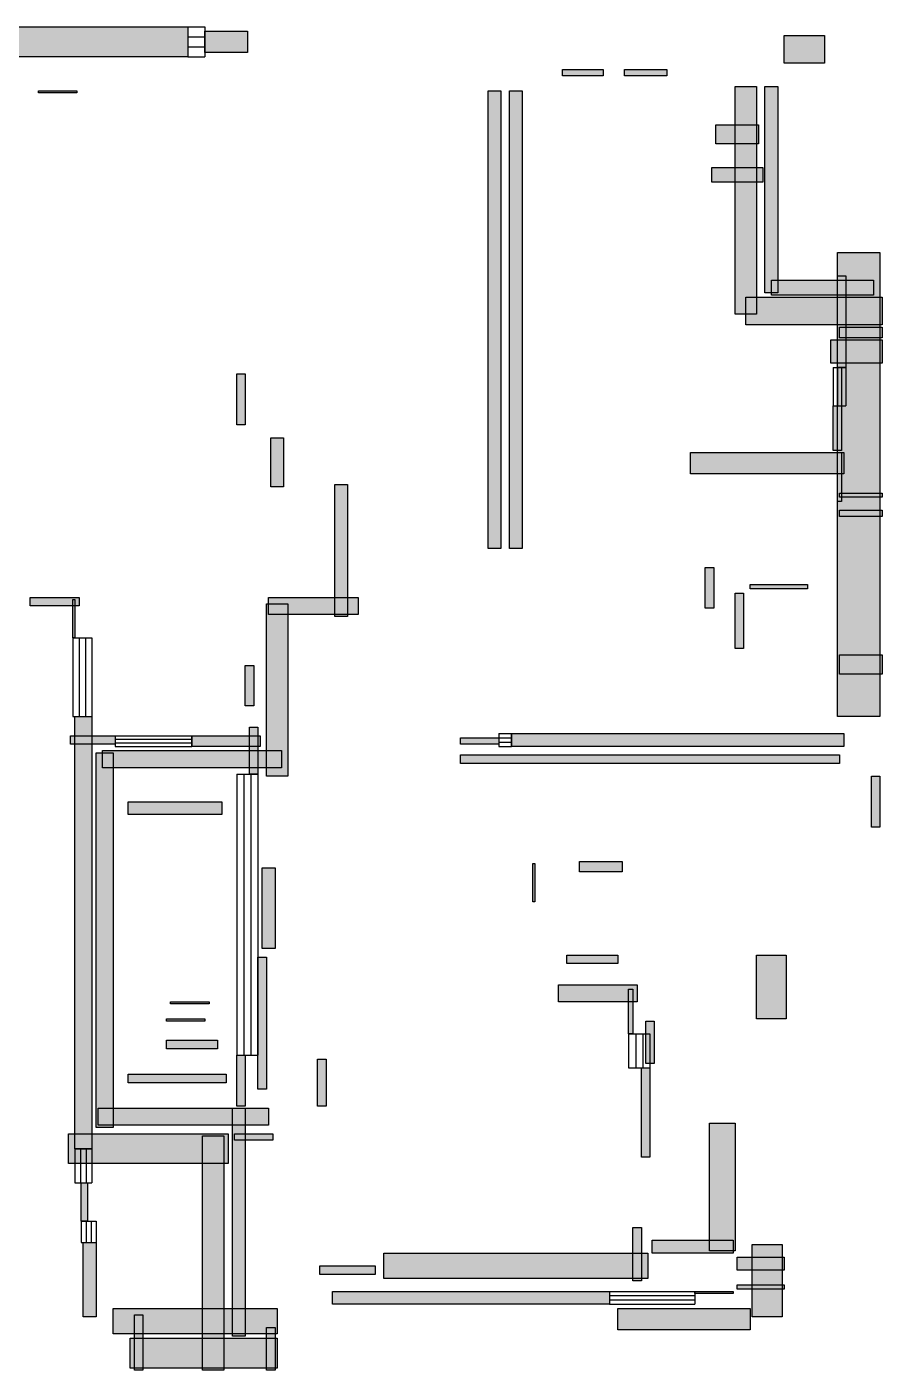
# Model space of a CAD drawing. Header units: millimetres. Extents: x 370 to 9821, y 141 to 8386.
# Drawn here: x 6288 to 9821, y 2834 to 8386 of the extents above; entities that cross this region are included whole.
import ezdxf

# ---------------------------------------------------------------- set-up
doc = ezdxf.new("R2010")
doc.units = ezdxf.units.MM
doc.layers.add('WALL', color=7, linetype='Continuous')
doc.layers.add('WINDOW', color=5, linetype='Continuous')

msp = doc.modelspace()

# ---------------------------------------------------------------- hatches: boundary and pattern name
at = {"layer": 'WALL'}
h = msp.add_hatch(color=256, dxfattribs=at)
h.dxf.hatch_style = 1
h.paths.add_polyline_path([(3898.4, 8386.4), (6952, 8386.4), (6952, 8263.2), (3898.4, 8263.2)])
h = msp.add_hatch(color=256, dxfattribs=at)
h.dxf.hatch_style = 1
h.paths.add_polyline_path([(7022.4, 8368.8), (7198.4, 8368.8), (7198.4, 8280.8), (7022.4, 8280.8)])
h = msp.add_hatch(color=256, dxfattribs=at)
h.dxf.hatch_style = 1
h.paths.add_polyline_path([(9416, 8351.2), (9583.2, 8351.2), (9583.2, 8236.8), (9416, 8236.8)])
h = msp.add_hatch(color=256, dxfattribs=at)
h.dxf.hatch_style = 1
h.paths.add_polyline_path([(8500.8, 8210.4), (8668, 8210.4), (8668, 8184), (8500.8, 8184)])
h = msp.add_hatch(color=256, dxfattribs=at)
h.dxf.hatch_style = 1
h.paths.add_polyline_path([(8756, 8210.4), (8932, 8210.4), (8932, 8184), (8756, 8184)])
h = msp.add_hatch(color=256, dxfattribs=at)
h.dxf.hatch_style = 1
h.paths.add_polyline_path([(6336, 8122.4), (6494.4, 8122.4), (6494.4, 8113.6), (6336, 8113.6)])
h = msp.add_hatch(color=256, dxfattribs=at)
h.dxf.hatch_style = 1
h.paths.add_polyline_path([(8192.8, 8122.4), (8245.6, 8122.4), (8245.6, 6230.4), (8192.8, 6230.4)])
h = msp.add_hatch(color=256, dxfattribs=at)
h.dxf.hatch_style = 1
h.paths.add_polyline_path([(8280.8, 8122.4), (8333.6, 8122.4), (8333.6, 6230.4), (8280.8, 6230.4)])
h = msp.add_hatch(color=256, dxfattribs=at)
h.dxf.hatch_style = 1
h.paths.add_polyline_path([(9213.6, 8140), (9301.6, 8140), (9301.6, 7198.4), (9213.6, 7198.4)])
h = msp.add_hatch(color=256, dxfattribs=at)
h.dxf.hatch_style = 1
h.paths.add_polyline_path([(9336.8, 8140), (9389.6, 8140), (9389.6, 7286.4), (9336.8, 7286.4)])
h = msp.add_hatch(color=256, dxfattribs=at)
h.dxf.hatch_style = 1
h.paths.add_polyline_path([(9134.4, 7981.6), (9310.4, 7981.6), (9310.4, 7902.4), (9134.4, 7902.4)])
h = msp.add_hatch(color=256, dxfattribs=at)
h.dxf.hatch_style = 1
h.paths.add_polyline_path([(9116.8, 7805.6), (9328, 7805.6), (9328, 7744), (9116.8, 7744)])
h = msp.add_hatch(color=256, dxfattribs=at)
h.dxf.hatch_style = 1
h.paths.add_polyline_path([(9636, 7453.6), (9812, 7453.6), (9812, 5535.2), (9636, 5535.2)])
h = msp.add_hatch(color=256, dxfattribs=at)
h.dxf.hatch_style = 1
h.paths.add_polyline_path([(9363.2, 7339.2), (9785.6, 7339.2), (9785.6, 7277.6), (9363.2, 7277.6)])
h = msp.add_hatch(color=256, dxfattribs=at)
h.dxf.hatch_style = 1
h.paths.add_polyline_path([(9636, 7356.8), (9671.2, 7356.8), (9671.2, 6978.4), (9636, 6978.4)])
h = msp.add_hatch(color=256, dxfattribs=at)
h.dxf.hatch_style = 1
h.paths.add_polyline_path([(9257.6, 7268.8), (9820.8, 7268.8), (9820.8, 7154.4), (9257.6, 7154.4)])
h = msp.add_hatch(color=256, dxfattribs=at)
h.dxf.hatch_style = 1
h.paths.add_polyline_path([(9644.8, 7145.6), (9820.8, 7145.6), (9820.8, 7101.6), (9644.8, 7101.6)])
h = msp.add_hatch(color=256, dxfattribs=at)
h.dxf.hatch_style = 1
h.paths.add_polyline_path([(9609.6, 7092.8), (9820.8, 7092.8), (9820.8, 6996), (9609.6, 6996)])
h = msp.add_hatch(color=256, dxfattribs=at)
h.dxf.hatch_style = 1
h.paths.add_polyline_path([(7154.4, 6952), (7189.6, 6952), (7189.6, 6740.8), (7154.4, 6740.8)])
h = msp.add_hatch(color=256, dxfattribs=at)
h.dxf.hatch_style = 1
h.paths.add_polyline_path([(9618.4, 6820), (9653.6, 6820), (9653.6, 6635.2), (9618.4, 6635.2)])
h = msp.add_hatch(color=256, dxfattribs=at)
h.dxf.hatch_style = 1
h.paths.add_polyline_path([(7295.2, 6688), (7348, 6688), (7348, 6485.6), (7295.2, 6485.6)])
h = msp.add_hatch(color=256, dxfattribs=at)
h.dxf.hatch_style = 1
h.paths.add_polyline_path([(9028.8, 6626.4), (9662.4, 6626.4), (9662.4, 6538.4), (9028.8, 6538.4)])
h = msp.add_hatch(color=256, dxfattribs=at)
h.dxf.hatch_style = 1
h.paths.add_polyline_path([(9636, 6626.4), (9653.6, 6626.4), (9653.6, 6424), (9636, 6424)])
h = msp.add_hatch(color=256, dxfattribs=at)
h.dxf.hatch_style = 1
h.paths.add_polyline_path([(7559.2, 6494.4), (7612, 6494.4), (7612, 5948.8), (7559.2, 5948.8)])
h = msp.add_hatch(color=256, dxfattribs=at)
h.dxf.hatch_style = 1
h.paths.add_polyline_path([(9644.8, 6459.2), (9820.8, 6459.2), (9820.8, 6441.6), (9644.8, 6441.6)])
h = msp.add_hatch(color=256, dxfattribs=at)
h.dxf.hatch_style = 1
h.paths.add_polyline_path([(9644.8, 6388.8), (9820.8, 6388.8), (9820.8, 6362.4), (9644.8, 6362.4)])
h = msp.add_hatch(color=256, dxfattribs=at)
h.dxf.hatch_style = 1
h.paths.add_polyline_path([(9090.4, 6151.2), (9125.6, 6151.2), (9125.6, 5984), (9090.4, 5984)])
h = msp.add_hatch(color=256, dxfattribs=at)
h.dxf.hatch_style = 1
h.paths.add_polyline_path([(9275.2, 6080.8), (9512.8, 6080.8), (9512.8, 6063.2), (9275.2, 6063.2)])
h = msp.add_hatch(color=256, dxfattribs=at)
h.dxf.hatch_style = 1
h.paths.add_polyline_path([(6300.8, 6028), (6503.2, 6028), (6503.2, 5992.8), (6300.8, 5992.8)])
h = msp.add_hatch(color=256, dxfattribs=at)
h.dxf.hatch_style = 1
h.paths.add_polyline_path([(6476.8, 6019.2), (6485.6, 6019.2), (6485.6, 5860.8), (6476.8, 5860.8)])
h = msp.add_hatch(color=256, dxfattribs=at)
h.dxf.hatch_style = 1
h.paths.add_polyline_path([(7277.6, 6001.6), (7365.6, 6001.6), (7365.6, 5288.8), (7277.6, 5288.8)])
h = msp.add_hatch(color=256, dxfattribs=at)
h.dxf.hatch_style = 1
h.paths.add_polyline_path([(7286.4, 6028), (7656, 6028), (7656, 5957.6), (7286.4, 5957.6)])
h = msp.add_hatch(color=256, dxfattribs=at)
h.dxf.hatch_style = 1
h.paths.add_polyline_path([(9213.6, 6045.6), (9248.8, 6045.6), (9248.8, 5816.8), (9213.6, 5816.8)])
h = msp.add_hatch(color=256, dxfattribs=at)
h.dxf.hatch_style = 1
h.paths.add_polyline_path([(9644.8, 5790.4), (9820.8, 5790.4), (9820.8, 5711.2), (9644.8, 5711.2)])
h = msp.add_hatch(color=256, dxfattribs=at)
h.dxf.hatch_style = 1
h.paths.add_polyline_path([(7189.6, 5746.4), (7224.8, 5746.4), (7224.8, 5579.2), (7189.6, 5579.2)])
h = msp.add_hatch(color=256, dxfattribs=at)
h.dxf.hatch_style = 1
h.paths.add_polyline_path([(6485.6, 5535.2), (6556, 5535.2), (6556, 3748.8), (6485.6, 3748.8)])
h = msp.add_hatch(color=256, dxfattribs=at)
h.dxf.hatch_style = 1
h.paths.add_polyline_path([(6468, 5456), (6652.8, 5456), (6652.8, 5420.8), (6468, 5420.8)])
h = msp.add_hatch(color=256, dxfattribs=at)
h.dxf.hatch_style = 1
h.paths.add_polyline_path([(6969.6, 5456), (7251.2, 5456), (7251.2, 5412), (6969.6, 5412)])
h = msp.add_hatch(color=256, dxfattribs=at)
h.dxf.hatch_style = 1
h.paths.add_polyline_path([(7207.2, 5491.2), (7242.4, 5491.2), (7242.4, 5297.6), (7207.2, 5297.6)])
h = msp.add_hatch(color=256, dxfattribs=at)
h.dxf.hatch_style = 1
h.paths.add_polyline_path([(8078.4, 5447.2), (8236.8, 5447.2), (8236.8, 5420.8), (8078.4, 5420.8)])
h = msp.add_hatch(color=256, dxfattribs=at)
h.dxf.hatch_style = 1
h.paths.add_polyline_path([(8289.6, 5464.8), (9662.4, 5464.8), (9662.4, 5412), (8289.6, 5412)])
h = msp.add_hatch(color=256, dxfattribs=at)
h.dxf.hatch_style = 1
h.paths.add_polyline_path([(6600, 5394.4), (7339.2, 5394.4), (7339.2, 5324), (6600, 5324)])
h = msp.add_hatch(color=256, dxfattribs=at)
h.dxf.hatch_style = 1
h.paths.add_polyline_path([(6573.6, 5385.6), (6644, 5385.6), (6644, 3836.8), (6573.6, 3836.8)])
h = msp.add_hatch(color=256, dxfattribs=at)
h.dxf.hatch_style = 1
h.paths.add_polyline_path([(8078.4, 5376.8), (9644.8, 5376.8), (9644.8, 5341.6), (8078.4, 5341.6)])
h = msp.add_hatch(color=256, dxfattribs=at)
h.dxf.hatch_style = 1
h.paths.add_polyline_path([(9776.8, 5288.8), (9812, 5288.8), (9812, 5077.6), (9776.8, 5077.6)])
h = msp.add_hatch(color=256, dxfattribs=at)
h.dxf.hatch_style = 1
h.paths.add_polyline_path([(6705.6, 5183.2), (7092.8, 5183.2), (7092.8, 5130.4), (6705.6, 5130.4)])
h = msp.add_hatch(color=256, dxfattribs=at)
h.dxf.hatch_style = 1
h.paths.add_polyline_path([(7260, 4910.4), (7312.8, 4910.4), (7312.8, 4576), (7260, 4576)])
h = msp.add_hatch(color=256, dxfattribs=at)
h.dxf.hatch_style = 1
h.paths.add_polyline_path([(8377.6, 4928), (8386.4, 4928), (8386.4, 4769.6), (8377.6, 4769.6)])
h = msp.add_hatch(color=256, dxfattribs=at)
h.dxf.hatch_style = 1
h.paths.add_polyline_path([(8571.2, 4936.8), (8747.2, 4936.8), (8747.2, 4892.8), (8571.2, 4892.8)])
h = msp.add_hatch(color=256, dxfattribs=at)
h.dxf.hatch_style = 1
h.paths.add_polyline_path([(7242.4, 4540.8), (7277.6, 4540.8), (7277.6, 3995.2), (7242.4, 3995.2)])
h = msp.add_hatch(color=256, dxfattribs=at)
h.dxf.hatch_style = 1
h.paths.add_polyline_path([(8518.4, 4549.6), (8729.6, 4549.6), (8729.6, 4514.4), (8518.4, 4514.4)])
h = msp.add_hatch(color=256, dxfattribs=at)
h.dxf.hatch_style = 1
h.paths.add_polyline_path([(9301.6, 4549.6), (9424.8, 4549.6), (9424.8, 4285.6), (9301.6, 4285.6)])
h = msp.add_hatch(color=256, dxfattribs=at)
h.dxf.hatch_style = 1
h.paths.add_polyline_path([(8483.2, 4426.4), (8808.8, 4426.4), (8808.8, 4356), (8483.2, 4356)])
h = msp.add_hatch(color=256, dxfattribs=at)
h.dxf.hatch_style = 1
h.paths.add_polyline_path([(8773.6, 4408.8), (8791.2, 4408.8), (8791.2, 4224), (8773.6, 4224)])
h = msp.add_hatch(color=256, dxfattribs=at)
h.dxf.hatch_style = 1
h.paths.add_polyline_path([(6881.6, 4356), (7040, 4356), (7040, 4347.2), (6881.6, 4347.2)])
h = msp.add_hatch(color=256, dxfattribs=at)
h.dxf.hatch_style = 1
h.paths.add_polyline_path([(6864, 4285.6), (7022.4, 4285.6), (7022.4, 4276.8), (6864, 4276.8)])
h = msp.add_hatch(color=256, dxfattribs=at)
h.dxf.hatch_style = 1
h.paths.add_polyline_path([(8844, 4276.8), (8879.2, 4276.8), (8879.2, 4100.8), (8844, 4100.8)])
h = msp.add_hatch(color=256, dxfattribs=at)
h.dxf.hatch_style = 1
h.paths.add_polyline_path([(6864, 4197.6), (7075.2, 4197.6), (7075.2, 4162.4), (6864, 4162.4)])
h = msp.add_hatch(color=256, dxfattribs=at)
h.dxf.hatch_style = 1
h.paths.add_polyline_path([(7154.4, 4136), (7189.6, 4136), (7189.6, 3924.8), (7154.4, 3924.8)])
h = msp.add_hatch(color=256, dxfattribs=at)
h.dxf.hatch_style = 1
h.paths.add_polyline_path([(7488.8, 4118.4), (7524, 4118.4), (7524, 3924.8), (7488.8, 3924.8)])
h = msp.add_hatch(color=256, dxfattribs=at)
h.dxf.hatch_style = 1
h.paths.add_polyline_path([(6705.6, 4056.8), (7110.4, 4056.8), (7110.4, 4021.6), (6705.6, 4021.6)])
h = msp.add_hatch(color=256, dxfattribs=at)
h.dxf.hatch_style = 1
h.paths.add_polyline_path([(8826.4, 4083.2), (8861.6, 4083.2), (8861.6, 3713.6), (8826.4, 3713.6)])
h = msp.add_hatch(color=256, dxfattribs=at)
h.dxf.hatch_style = 1
h.paths.add_polyline_path([(6582.4, 3916), (7286.4, 3916), (7286.4, 3845.6), (6582.4, 3845.6)])
h = msp.add_hatch(color=256, dxfattribs=at)
h.dxf.hatch_style = 1
h.paths.add_polyline_path([(7136.8, 3916), (7189.6, 3916), (7189.6, 2974.4), (7136.8, 2974.4)])
h = msp.add_hatch(color=256, dxfattribs=at)
h.dxf.hatch_style = 1
h.paths.add_polyline_path([(9108, 3854.4), (9213.6, 3854.4), (9213.6, 3326.4), (9108, 3326.4)])
h = msp.add_hatch(color=256, dxfattribs=at)
h.dxf.hatch_style = 1
h.paths.add_polyline_path([(6459.2, 3810.4), (7119.2, 3810.4), (7119.2, 3687.2), (6459.2, 3687.2)])
h = msp.add_hatch(color=256, dxfattribs=at)
h.dxf.hatch_style = 1
h.paths.add_polyline_path([(7013.6, 3801.6), (7101.6, 3801.6), (7101.6, 2833.6), (7013.6, 2833.6)])
h = msp.add_hatch(color=256, dxfattribs=at)
h.dxf.hatch_style = 1
h.paths.add_polyline_path([(7145.6, 3810.4), (7304, 3810.4), (7304, 3784), (7145.6, 3784)])
h = msp.add_hatch(color=256, dxfattribs=at)
h.dxf.hatch_style = 1
h.paths.add_polyline_path([(6512, 3608), (6538.4, 3608), (6538.4, 3449.6), (6512, 3449.6)])
h = msp.add_hatch(color=256, dxfattribs=at)
h.dxf.hatch_style = 1
h.paths.add_polyline_path([(8791.2, 3423.2), (8826.4, 3423.2), (8826.4, 3203.2), (8791.2, 3203.2)])
h = msp.add_hatch(color=256, dxfattribs=at)
h.dxf.hatch_style = 1
h.paths.add_polyline_path([(6520.8, 3361.6), (6573.6, 3361.6), (6573.6, 3053.6), (6520.8, 3053.6)])
h = msp.add_hatch(color=256, dxfattribs=at)
h.dxf.hatch_style = 1
h.paths.add_polyline_path([(8870.4, 3370.4), (9204.8, 3370.4), (9204.8, 3317.6), (8870.4, 3317.6)])
h = msp.add_hatch(color=256, dxfattribs=at)
h.dxf.hatch_style = 1
h.paths.add_polyline_path([(9284, 3352.8), (9407.2, 3352.8), (9407.2, 3053.6), (9284, 3053.6)])
h = msp.add_hatch(color=256, dxfattribs=at)
h.dxf.hatch_style = 1
h.paths.add_polyline_path([(7761.6, 3317.6), (8852.8, 3317.6), (8852.8, 3212), (7761.6, 3212)])
h = msp.add_hatch(color=256, dxfattribs=at)
h.dxf.hatch_style = 1
h.paths.add_polyline_path([(9222.4, 3300), (9416, 3300), (9416, 3247.2), (9222.4, 3247.2)])
h = msp.add_hatch(color=256, dxfattribs=at)
h.dxf.hatch_style = 1
h.paths.add_polyline_path([(7497.6, 3264.8), (7726.4, 3264.8), (7726.4, 3229.6), (7497.6, 3229.6)])
h = msp.add_hatch(color=256, dxfattribs=at)
h.dxf.hatch_style = 1
h.paths.add_polyline_path([(9222.4, 3185.6), (9416, 3185.6), (9416, 3168), (9222.4, 3168)])
h = msp.add_hatch(color=256, dxfattribs=at)
h.dxf.hatch_style = 1
h.paths.add_polyline_path([(7550.4, 3159.2), (8694.4, 3159.2), (8694.4, 3106.4), (7550.4, 3106.4)])
h = msp.add_hatch(color=256, dxfattribs=at)
h.dxf.hatch_style = 1
h.paths.add_polyline_path([(9046.4, 3159.2), (9204.8, 3159.2), (9204.8, 3150.4), (9046.4, 3150.4)])
h = msp.add_hatch(color=256, dxfattribs=at)
h.dxf.hatch_style = 1
h.paths.add_polyline_path([(6644, 3088.8), (7321.6, 3088.8), (7321.6, 2983.2), (6644, 2983.2)])
h = msp.add_hatch(color=256, dxfattribs=at)
h.dxf.hatch_style = 1
h.paths.add_polyline_path([(6732, 3062.4), (6767.2, 3062.4), (6767.2, 2833.6), (6732, 2833.6)])
h = msp.add_hatch(color=256, dxfattribs=at)
h.dxf.hatch_style = 1
h.paths.add_polyline_path([(8729.6, 3088.8), (9275.2, 3088.8), (9275.2, 3000.8), (8729.6, 3000.8)])
h = msp.add_hatch(color=256, dxfattribs=at)
h.dxf.hatch_style = 1
h.paths.add_polyline_path([(7277.6, 3009.6), (7312.8, 3009.6), (7312.8, 2833.6), (7277.6, 2833.6)])
h = msp.add_hatch(color=256, dxfattribs=at)
h.dxf.hatch_style = 1
h.paths.add_polyline_path([(6714.4, 2965.6), (7321.6, 2965.6), (7321.6, 2842.4), (6714.4, 2842.4)])

# ---------------------------------------------------------------- linework, layer by layer
for points in [[(3898.4, 8386.4), (6952, 8386.4), (6952, 8263.2), (3898.4, 8263.2)], [(7022.4, 8368.8), (7198.4, 8368.8), (7198.4, 8280.8), (7022.4, 8280.8)], [(9416, 8351.2), (9583.2, 8351.2), (9583.2, 8236.8), (9416, 8236.8)], [(8500.8, 8210.4), (8668, 8210.4), (8668, 8184), (8500.8, 8184)], [(8756, 8210.4), (8932, 8210.4), (8932, 8184), (8756, 8184)], [(6336, 8122.4), (6494.4, 8122.4), (6494.4, 8113.6), (6336, 8113.6)], [(8192.8, 8122.4), (8245.6, 8122.4), (8245.6, 6230.4), (8192.8, 6230.4)], [(8280.8, 8122.4), (8333.6, 8122.4), (8333.6, 6230.4), (8280.8, 6230.4)], [(9213.6, 8140), (9301.6, 8140), (9301.6, 7198.4), (9213.6, 7198.4)], [(9336.8, 8140), (9389.6, 8140), (9389.6, 7286.4), (9336.8, 7286.4)], [(9134.4, 7981.6), (9310.4, 7981.6), (9310.4, 7902.4), (9134.4, 7902.4)], [(9116.8, 7805.6), (9328, 7805.6), (9328, 7744), (9116.8, 7744)], [(9636, 7453.6), (9812, 7453.6), (9812, 5535.2), (9636, 5535.2)], [(9363.2, 7339.2), (9785.6, 7339.2), (9785.6, 7277.6), (9363.2, 7277.6)], [(9636, 7356.8), (9671.2, 7356.8), (9671.2, 6978.4), (9636, 6978.4)], [(9257.6, 7268.8), (9820.8, 7268.8), (9820.8, 7154.4), (9257.6, 7154.4)], [(9644.8, 7145.6), (9820.8, 7145.6), (9820.8, 7101.6), (9644.8, 7101.6)], [(9609.6, 7092.8), (9820.8, 7092.8), (9820.8, 6996), (9609.6, 6996)], [(7154.4, 6952), (7189.6, 6952), (7189.6, 6740.8), (7154.4, 6740.8)], [(9618.4, 6820), (9653.6, 6820), (9653.6, 6635.2), (9618.4, 6635.2)], [(7295.2, 6688), (7348, 6688), (7348, 6485.6), (7295.2, 6485.6)], [(9028.8, 6626.4), (9662.4, 6626.4), (9662.4, 6538.4), (9028.8, 6538.4)], [(9636, 6626.4), (9653.6, 6626.4), (9653.6, 6424), (9636, 6424)], [(7559.2, 6494.4), (7612, 6494.4), (7612, 5948.8), (7559.2, 5948.8)], [(9644.8, 6459.2), (9820.8, 6459.2), (9820.8, 6441.6), (9644.8, 6441.6)], [(9644.8, 6388.8), (9820.8, 6388.8), (9820.8, 6362.4), (9644.8, 6362.4)], [(9090.4, 6151.2), (9125.6, 6151.2), (9125.6, 5984), (9090.4, 5984)], [(9275.2, 6080.8), (9512.8, 6080.8), (9512.8, 6063.2), (9275.2, 6063.2)], [(6300.8, 6028), (6503.2, 6028), (6503.2, 5992.8), (6300.8, 5992.8)], [(6476.8, 6019.2), (6485.6, 6019.2), (6485.6, 5860.8), (6476.8, 5860.8)], [(7277.6, 6001.6), (7365.6, 6001.6), (7365.6, 5288.8), (7277.6, 5288.8)], [(7286.4, 6028), (7656, 6028), (7656, 5957.6), (7286.4, 5957.6)], [(9213.6, 6045.6), (9248.8, 6045.6), (9248.8, 5816.8), (9213.6, 5816.8)], [(9644.8, 5790.4), (9820.8, 5790.4), (9820.8, 5711.2), (9644.8, 5711.2)], [(7189.6, 5746.4), (7224.8, 5746.4), (7224.8, 5579.2), (7189.6, 5579.2)], [(6485.6, 5535.2), (6556, 5535.2), (6556, 3748.8), (6485.6, 3748.8)], [(6468, 5456), (6652.8, 5456), (6652.8, 5420.8), (6468, 5420.8)], [(6969.6, 5456), (7251.2, 5456), (7251.2, 5412), (6969.6, 5412)], [(7207.2, 5491.2), (7242.4, 5491.2), (7242.4, 5297.6), (7207.2, 5297.6)], [(8078.4, 5447.2), (8236.8, 5447.2), (8236.8, 5420.8), (8078.4, 5420.8)], [(8289.6, 5464.8), (9662.4, 5464.8), (9662.4, 5412), (8289.6, 5412)], [(6600, 5394.4), (7339.2, 5394.4), (7339.2, 5324), (6600, 5324)], [(6573.6, 5385.6), (6644, 5385.6), (6644, 3836.8), (6573.6, 3836.8)], [(8078.4, 5376.8), (9644.8, 5376.8), (9644.8, 5341.6), (8078.4, 5341.6)], [(9776.8, 5288.8), (9812, 5288.8), (9812, 5077.6), (9776.8, 5077.6)], [(6705.6, 5183.2), (7092.8, 5183.2), (7092.8, 5130.4), (6705.6, 5130.4)], [(7260, 4910.4), (7312.8, 4910.4), (7312.8, 4576), (7260, 4576)], [(8377.6, 4928), (8386.4, 4928), (8386.4, 4769.6), (8377.6, 4769.6)], [(8571.2, 4936.8), (8747.2, 4936.8), (8747.2, 4892.8), (8571.2, 4892.8)], [(7242.4, 4540.8), (7277.6, 4540.8), (7277.6, 3995.2), (7242.4, 3995.2)], [(8518.4, 4549.6), (8729.6, 4549.6), (8729.6, 4514.4), (8518.4, 4514.4)], [(9301.6, 4549.6), (9424.8, 4549.6), (9424.8, 4285.6), (9301.6, 4285.6)], [(8483.2, 4426.4), (8808.8, 4426.4), (8808.8, 4356), (8483.2, 4356)], [(8773.6, 4408.8), (8791.2, 4408.8), (8791.2, 4224), (8773.6, 4224)], [(6881.6, 4356), (7040, 4356), (7040, 4347.2), (6881.6, 4347.2)], [(6864, 4285.6), (7022.4, 4285.6), (7022.4, 4276.8), (6864, 4276.8)], [(8844, 4276.8), (8879.2, 4276.8), (8879.2, 4100.8), (8844, 4100.8)], [(6864, 4197.6), (7075.2, 4197.6), (7075.2, 4162.4), (6864, 4162.4)], [(7154.4, 4136), (7189.6, 4136), (7189.6, 3924.8), (7154.4, 3924.8)], [(7488.8, 4118.4), (7524, 4118.4), (7524, 3924.8), (7488.8, 3924.8)], [(6705.6, 4056.8), (7110.4, 4056.8), (7110.4, 4021.6), (6705.6, 4021.6)], [(8826.4, 4083.2), (8861.6, 4083.2), (8861.6, 3713.6), (8826.4, 3713.6)], [(6582.4, 3916), (7286.4, 3916), (7286.4, 3845.6), (6582.4, 3845.6)], [(7136.8, 3916), (7189.6, 3916), (7189.6, 2974.4), (7136.8, 2974.4)], [(9108, 3854.4), (9213.6, 3854.4), (9213.6, 3326.4), (9108, 3326.4)], [(6459.2, 3810.4), (7119.2, 3810.4), (7119.2, 3687.2), (6459.2, 3687.2)], [(7013.6, 3801.6), (7101.6, 3801.6), (7101.6, 2833.6), (7013.6, 2833.6)], [(7145.6, 3810.4), (7304, 3810.4), (7304, 3784), (7145.6, 3784)], [(6512, 3608), (6538.4, 3608), (6538.4, 3449.6), (6512, 3449.6)], [(8791.2, 3423.2), (8826.4, 3423.2), (8826.4, 3203.2), (8791.2, 3203.2)], [(6520.8, 3361.6), (6573.6, 3361.6), (6573.6, 3053.6), (6520.8, 3053.6)], [(8870.4, 3370.4), (9204.8, 3370.4), (9204.8, 3317.6), (8870.4, 3317.6)], [(9284, 3352.8), (9407.2, 3352.8), (9407.2, 3053.6), (9284, 3053.6)], [(7761.6, 3317.6), (8852.8, 3317.6), (8852.8, 3212), (7761.6, 3212)], [(9222.4, 3300), (9416, 3300), (9416, 3247.2), (9222.4, 3247.2)], [(7497.6, 3264.8), (7726.4, 3264.8), (7726.4, 3229.6), (7497.6, 3229.6)], [(9222.4, 3185.6), (9416, 3185.6), (9416, 3168), (9222.4, 3168)], [(7550.4, 3159.2), (8694.4, 3159.2), (8694.4, 3106.4), (7550.4, 3106.4)], [(9046.4, 3159.2), (9204.8, 3159.2), (9204.8, 3150.4), (9046.4, 3150.4)], [(6644, 3088.8), (7321.6, 3088.8), (7321.6, 2983.2), (6644, 2983.2)], [(6732, 3062.4), (6767.2, 3062.4), (6767.2, 2833.6), (6732, 2833.6)], [(8729.6, 3088.8), (9275.2, 3088.8), (9275.2, 3000.8), (8729.6, 3000.8)], [(7277.6, 3009.6), (7312.8, 3009.6), (7312.8, 2833.6), (7277.6, 2833.6)], [(6714.4, 2965.6), (7321.6, 2965.6), (7321.6, 2842.4), (6714.4, 2842.4)]]:
    msp.add_lwpolyline(points, close=True, dxfattribs=at)
at = {"layer": 'WINDOW'}
for p, q in [((6952, 8386.4), (7022.4, 8386.4)), ((6952, 8386.4), (6952, 8263.2)), ((7022.4, 8386.4), (7022.4, 8263.2)), ((6952, 8345.3), (7022.4, 8345.3)), ((6952, 8304.3), (7022.4, 8304.3)), ((6952, 8263.2), (7022.4, 8263.2)), ((9618.4, 6978.4), (9618.4, 6820)), ((9618.4, 6978.4), (9671.2, 6978.4)), ((9636, 6978.4), (9636, 6820)), ((9653.6, 6978.4), (9653.6, 6820)), ((9671.2, 6978.4), (9671.2, 6820)), ((9618.4, 6820), (9671.2, 6820)), ((6476.8, 5860.8), (6476.8, 5535.2)), ((6476.8, 5860.8), (6556, 5860.8)), ((6503.2, 5860.8), (6503.2, 5535.2)), ((6529.6, 5860.8), (6529.6, 5535.2)), ((6556, 5860.8), (6556, 5535.2)), ((6476.8, 5535.2), (6556, 5535.2)), ((6652.8, 5456), (6969.6, 5456)), ((6652.8, 5456), (6652.8, 5412)), ((6969.6, 5456), (6969.6, 5412)), ((8236.8, 5464.8), (8289.6, 5464.8)), ((8236.8, 5464.8), (8236.8, 5412)), ((8236.8, 5447.2), (8289.6, 5447.2)), ((8289.6, 5464.8), (8289.6, 5412)), ((6652.8, 5441.3), (6969.6, 5441.3)), ((6652.8, 5426.7), (6969.6, 5426.7)), ((6652.8, 5412), (6969.6, 5412)), ((8236.8, 5429.6), (8289.6, 5429.6)), ((8236.8, 5412), (8289.6, 5412)), ((7154.4, 5297.6), (7154.4, 4136)), ((7154.4, 5297.6), (7242.4, 5297.6)), ((7183.7, 5297.6), (7183.7, 4136)), ((7213.1, 5297.6), (7213.1, 4136)), ((7242.4, 5297.6), (7242.4, 4136)), ((8773.6, 4224), (8773.6, 4083.2)), ((8773.6, 4224), (8861.6, 4224)), ((8802.9, 4224), (8802.9, 4083.2)), ((8832.3, 4224), (8832.3, 4083.2)), ((8861.6, 4224), (8861.6, 4083.2)), ((7154.4, 4136), (7242.4, 4136)), ((8773.6, 4083.2), (8861.6, 4083.2)), ((6485.6, 3748.8), (6485.6, 3608)), ((6485.6, 3748.8), (6556, 3748.8)), ((6509.1, 3748.8), (6509.1, 3608)), ((6532.5, 3748.8), (6532.5, 3608)), ((6556, 3748.8), (6556, 3608)), ((6485.6, 3608), (6556, 3608)), ((6512, 3449.6), (6512, 3361.6)), ((6512, 3449.6), (6573.6, 3449.6)), ((6532.5, 3449.6), (6532.5, 3361.6)), ((6553.1, 3449.6), (6553.1, 3361.6)), ((6573.6, 3449.6), (6573.6, 3361.6)), ((6512, 3361.6), (6573.6, 3361.6)), ((8694.4, 3159.2), (9046.4, 3159.2)), ((8694.4, 3159.2), (8694.4, 3106.4)), ((8694.4, 3141.6), (9046.4, 3141.6)), ((8694.4, 3124), (9046.4, 3124)), ((9046.4, 3159.2), (9046.4, 3106.4)), ((8694.4, 3106.4), (9046.4, 3106.4))]:
    msp.add_line(p, q, dxfattribs=at)

doc.saveas('drawing.dxf')
